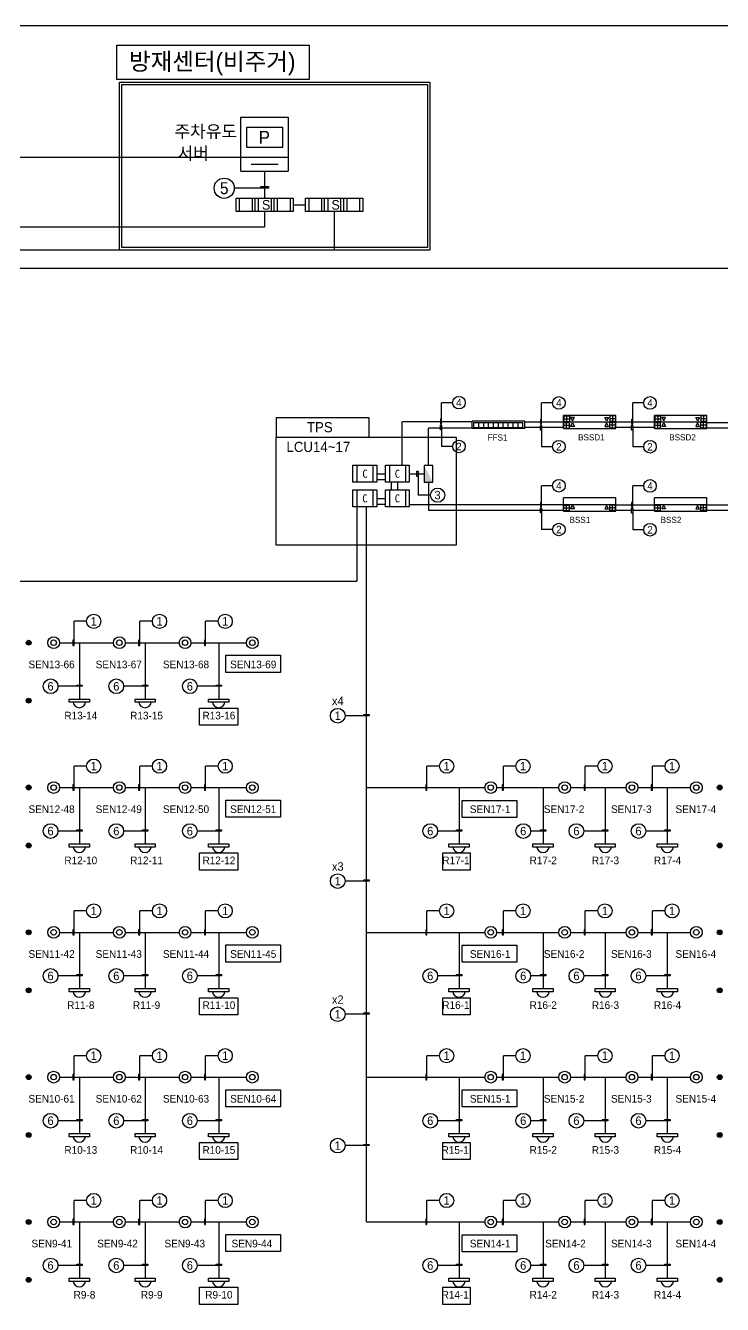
# Model space of a CAD drawing. Header units: millimetres. Extents: x 30232679 to 30326002, y -948068 to -920528.
# Drawn here: x 30250985 to 30260039, y -938046 to -921436 of the extents above; entities that cross this region are included whole.
import ezdxf
from ezdxf.enums import TextEntityAlignment as Align

# ---------------------------------------------------------------- set-up
doc = ezdxf.new("R2010")
doc.units = ezdxf.units.MM
doc.header["$LTSCALE"] = 600
doc.header["$MEASUREMENT"] = 0
doc.linetypes.add('DASHED', pattern=[0.75, 0.5, -0.25])
doc.layers.get('0').update_dxf_attribs({"linetype": 'CONTINUOUS'})
for name, color, linetype in [('1', 2, 'CONTINUOUS'), ('E-SYM', 2, 'CONTINUOUS'), ('Parking-D', 1, 'CONTINUOUS'), ('Parking-S', 3, 'CONTINUOUS'), ('Parking-T', 7, 'CONTINUOUS'), ('PARKING1', 4, 'CONTINUOUS'), ('ROOM', 7, 'CONTINUOUS'), ('유도관제-TEXT', 7, 'CONTINUOUS'), ('유도관제-ZONE', 2, 'DASHED'), ('유도관제-공간표시등', 2, 'CONTINUOUS'), ('유도관제-구역제어장치', 2, 'CONTINUOUS'), ('유도관제-블럭유도등', 2, 'CONTINUOUS'), ('유도관제-센서', 1, 'CONTINUOUS'), ('유도관제-통신', 6, 'CONTINUOUS'), ('주차유도-T', 7, 'CONTINUOUS'), ('주차유도-통신', 2, 'CONTINUOUS')]:
    doc.layers.add(name, color=color, linetype=linetype)
doc.styles.add('GHS', font='DotumChe.ttf')
doc.styles.add('돋움', font='Dotum.ttf')

# ---------------------------------------------------------------- blocks, each defined once
blk = doc.blocks.new('센서')
at = {"layer": '유도관제-센서'}
for radius in [225, 105]:
    blk.add_circle((0, 0), radius, dxfattribs=at)
blk = doc.blocks.new('공간표시등')
at = {"layer": '유도관제-공간표시등'}
blk.add_lwpolyline([(-100, -309), (-100, 309), (0, 309), (0, -309), (-100, -309)], dxfattribs=at)
blk.add_arc((-76, 0), 190, 97.2604, 262.7396, dxfattribs=at)
blk = doc.blocks.new('150-19')
at = {"layer": 'E-SYM'}
blk.add_lwpolyline([(-375, -225), (375, -225), (375, 165), (-375, 165)], close=True, dxfattribs=at)
blk.add_solid([(-375, -225), (375, -225), (375, 165), (375, -225)], dxfattribs=at)
blk = doc.blocks.new('구역제어장치')
at = {"layer": '유도관제-구역제어장치'}
for p, q in [((-297, 423), (297, 423)), ((-297, 0), (-297, 423)), ((-198, 423), (-198, 0)), ((198, 423), (198, 0)), ((297, 423), (297, 0)), ((297, 0), (-297, 0))]:
    blk.add_line(p, q, dxfattribs=at)
at = {"layer": '유도관제-구역제어장치', "style": 'GHS'}
blk.add_text('C', height=200, dxfattribs=at).set_placement((0, 211), align=Align.MIDDLE_CENTER)

msp = doc.modelspace()

# ---------------------------------------------------------------- hatches: boundary and pattern name
at = {"layer": '유도관제-공간표시등'}
for points in [[(30251057, -930205, 1), (30250993, -930205, 1)], [(30251057, -932085, 1), (30250993, -932085, 1)], [(30260036, -932085, 1), (30259973, -932085, 1)], [(30251057, -933966, 1), (30250993, -933966, 1)], [(30260036, -933966, 1), (30259973, -933966, 1)], [(30251057, -935846, 1), (30250993, -935846, 1)], [(30260036, -935846, 1), (30259973, -935846, 1)], [(30251057, -937727, 1), (30250993, -937727, 1)], [(30260036, -937727, 1), (30259973, -937727, 1)]]:
    msp.add_hatch(color=2, dxfattribs=at).paths.add_polyline_path(points)
at = {"layer": '유도관제-센서'}
for points in [[(30251057, -929452, 1), (30250993, -929452, 1)], [(30251057, -931333, 1), (30250993, -931333, 1)], [(30260036, -931333, 1), (30259973, -931333, 1)], [(30251057, -933214, 1), (30250993, -933214, 1)], [(30260036, -933214, 1), (30259973, -933214, 1)], [(30251057, -935094, 1), (30250993, -935094, 1)], [(30260036, -935094, 1), (30259973, -935094, 1)], [(30251057, -936975, 1), (30250993, -936975, 1)], [(30260036, -936975, 1), (30259973, -936975, 1)]]:
    msp.add_hatch(color=2, dxfattribs=at).paths.add_polyline_path(points)

# ---------------------------------------------------------------- linework, layer by layer
at = {"color": 8}
for p, q in [((30233981, -921436), (30268155, -921436)), ((30233981, -924587), (30268155, -924587))]:
    msp.add_line(p, q, dxfattribs=at)
for p, q in [((30256220, -927148), (30256220, -926665)), ((30256788, -926665), (30256220, -926665)), ((30257972, -926658), (30257470, -926658)), ((30259156, -926658), (30258654, -926658)), ((30260339, -926667), (30259838, -926667)), ((30255971, -927257), (30256164, -927257)), ((30256220, -927366), (30256220, -927734)), ((30257972, -927734), (30256220, -927734)), ((30259156, -927736), (30258654, -927736)), ((30260339, -927736), (30259838, -927736))]:
    msp.add_line(p, q)
at = {"color": 6}
for p, q in [((30255549, -927257), (30255661, -927257)), ((30255661, -927335), (30255549, -927335)), ((30255738, -927467), (30255738, -927367)), ((30255816, -927367), (30255816, -927467)), ((30255549, -927577), (30255661, -927577)), ((30255661, -927655), (30255549, -927655))]:
    msp.add_line(p, q, dxfattribs=at)
at = {"layer": '1', "color": 4, "ltscale": 0.1}
for p, q in [((30253720, -923676), (30253968, -923676)), ((30253720, -923852), (30253720, -923676)), ((30253762, -923676), (30253762, -923852)), ((30253927, -923676), (30253927, -923852)), ((30253968, -923676), (30254215, -923676)), ((30253968, -923852), (30253968, -923676)), ((30254009, -923676), (30254009, -923852)), ((30254174, -923676), (30254174, -923852)), ((30254215, -923676), (30254462, -923676)), ((30254215, -923852), (30254215, -923676)), ((30254256, -923676), (30254256, -923852)), ((30254421, -923676), (30254421, -923852)), ((30254462, -923676), (30254462, -923852)), ((30254623, -923676), (30254871, -923676)), ((30254623, -923852), (30254623, -923676)), ((30254664, -923676), (30254664, -923852)), ((30254829, -923676), (30254829, -923852)), ((30254871, -923676), (30255118, -923676)), ((30254871, -923852), (30254871, -923676)), ((30254912, -923676), (30254912, -923852)), ((30255077, -923676), (30255077, -923852)), ((30255118, -923676), (30255365, -923676)), ((30255118, -923852), (30255118, -923676)), ((30255159, -923676), (30255159, -923852)), ((30255324, -923676), (30255324, -923852)), ((30255365, -923676), (30255365, -923852)), ((30253968, -923852), (30253720, -923852)), ((30254215, -923852), (30253968, -923852)), ((30254462, -923852), (30254215, -923852)), ((30254871, -923852), (30254623, -923852)), ((30255118, -923852), (30254871, -923852)), ((30255365, -923852), (30255118, -923852))]:
    msp.add_line(p, q, dxfattribs=at)
at = {"layer": 'Parking-D'}
msp.add_line((30254043, -923549), (30253697, -923549), dxfattribs=at)
msp.add_lwpolyline([(30254140, -923549), (30254043, -923549), (30254043, -923525), (30254140, -923525)], close=True, dxfattribs=at)
msp.add_circle((30253566, -923549), 131, dxfattribs=at)
at = {"layer": 'Parking-S'}
for p, q in [((30253784, -923327), (30253784, -922624)), ((30253784, -922624), (30254399, -922624)), ((30254399, -922624), (30254399, -923151)), ((30253862, -922756), (30254326, -922756)), ((30253862, -923019), (30253862, -922756)), ((30254326, -923019), (30254326, -922756)), ((30254326, -923019), (30253862, -923019)), ((30253916, -923151), (30253784, -923151)), ((30254399, -923151), (30253916, -923151)), ((30254399, -923151), (30254399, -923327)), ((30253784, -923327), (30254399, -923327)), ((30254267, -923239), (30253916, -923239))]:
    msp.add_line(p, q, dxfattribs=at)
at = {"layer": 'PARKING1', "color": 1}
for p, q in [((30252205, -924353), (30252205, -922169)), ((30252205, -922169), (30256238, -922169)), ((30256238, -922169), (30256238, -924353)), ((30252238, -924320), (30252238, -922202)), ((30252238, -922202), (30256205, -922202)), ((30256205, -922202), (30256205, -924320)), ((30256205, -924320), (30252238, -924320)), ((30256238, -924353), (30252205, -924353))]:
    msp.add_line(p, q, dxfattribs=at)
msp.add_lwpolyline([(30252172, -921692), (30254670, -921692), (30254670, -922135), (30252172, -922135)], close=True, dxfattribs=at)
at = {"layer": 'ROOM', "color": 3}
for points in [[(30257470, -926582), (30257972, -926582)], [(30258654, -926582), (30259156, -926582)], [(30259838, -926590), (30260339, -926590)], [(30255971, -927657), (30257972, -927657)], [(30258654, -927660), (30259156, -927660)], [(30259838, -927660), (30260339, -927660)]]:
    msp.add_lwpolyline(points, dxfattribs=at)
at = {"layer": '유도관제-TEXT', "color": 1}
for p, q in [((30256389, -926550), (30256389, -926334)), ((30256533, -926334), (30256389, -926334)), ((30257689, -926553), (30257689, -926337)), ((30257833, -926337), (30257689, -926337)), ((30258873, -926553), (30258873, -926337)), ((30259016, -926337), (30258873, -926337)), ((30256389, -926687), (30256389, -926903)), ((30257689, -926690), (30257689, -926906)), ((30258873, -926690), (30258873, -926906)), ((30256533, -926903), (30256389, -926903)), ((30257833, -926906), (30257689, -926906)), ((30259016, -926906), (30258873, -926906)), ((30256084, -927292), (30256084, -927535)), ((30257689, -927629), (30257689, -927413)), ((30257833, -927413), (30257689, -927413)), ((30258873, -927631), (30258873, -927415)), ((30259016, -927415), (30258873, -927415)), ((30256246, -927535), (30256084, -927535)), ((30257689, -927765), (30257689, -927981)), ((30258873, -927768), (30258873, -927984)), ((30257833, -927981), (30257689, -927981)), ((30259016, -927984), (30258873, -927984)), ((30251617, -929418), (30251617, -929174)), ((30251779, -929174), (30251617, -929174)), ((30252471, -929418), (30252471, -929174)), ((30252633, -929174), (30252471, -929174)), ((30253325, -929418), (30253325, -929174)), ((30253487, -929174), (30253325, -929174)), ((30251650, -930018), (30251406, -930018)), ((30252504, -930018), (30252260, -930018)), ((30253460, -930018), (30253216, -930018)), ((30255380, -930400), (30255136, -930400)), ((30251617, -931299), (30251617, -931055)), ((30251779, -931055), (30251617, -931055)), ((30252471, -931299), (30252471, -931055)), ((30252633, -931055), (30252471, -931055)), ((30253325, -931299), (30253325, -931055)), ((30253487, -931055), (30253325, -931055)), ((30256200, -931299), (30256200, -931055)), ((30256362, -931055), (30256200, -931055)), ((30257194, -931299), (30257194, -931055)), ((30257356, -931055), (30257194, -931055)), ((30258257, -931299), (30258257, -931055)), ((30258420, -931055), (30258257, -931055)), ((30259131, -931299), (30259131, -931055)), ((30259293, -931055), (30259131, -931055)), ((30251650, -931898), (30251406, -931898)), ((30252504, -931898), (30252260, -931898)), ((30253460, -931898), (30253216, -931898)), ((30256583, -931898), (30256339, -931898)), ((30257674, -931898), (30257546, -931898)), ((30258481, -931898), (30258237, -931898)), ((30259289, -931898), (30259045, -931898)), ((30255380, -932548), (30255136, -932548)), ((30251617, -933179), (30251617, -932935)), ((30251779, -932935), (30251617, -932935)), ((30252471, -933179), (30252471, -932935)), ((30252633, -932935), (30252471, -932935)), ((30253325, -933179), (30253325, -932935)), ((30253487, -932935), (30253325, -932935)), ((30256200, -933179), (30256200, -932935)), ((30256362, -932935), (30256200, -932935)), ((30257194, -933179), (30257194, -932935)), ((30257356, -932935), (30257194, -932935)), ((30258257, -933179), (30258257, -932935)), ((30258420, -932935), (30258257, -932935)), ((30259131, -933179), (30259131, -932935)), ((30259293, -932935), (30259131, -932935)), ((30251650, -933779), (30251406, -933779)), ((30252504, -933779), (30252260, -933779)), ((30253460, -933779), (30253216, -933779)), ((30256583, -933779), (30256339, -933779)), ((30257674, -933779), (30257546, -933779)), ((30258481, -933779), (30258237, -933779)), ((30259289, -933779), (30259045, -933779)), ((30255380, -934277), (30255136, -934277)), ((30251617, -935060), (30251617, -934816)), ((30251779, -934816), (30251617, -934816)), ((30252471, -935060), (30252471, -934816)), ((30252633, -934816), (30252471, -934816)), ((30253325, -935060), (30253325, -934816)), ((30253487, -934816), (30253325, -934816)), ((30256200, -935060), (30256200, -934816)), ((30256362, -934816), (30256200, -934816)), ((30257194, -935060), (30257194, -934816)), ((30257356, -934816), (30257194, -934816)), ((30258257, -935060), (30258257, -934816)), ((30258420, -934816), (30258257, -934816)), ((30259131, -935060), (30259131, -934816)), ((30259293, -934816), (30259131, -934816)), ((30251650, -935660), (30251406, -935660)), ((30252504, -935660), (30252260, -935660)), ((30253460, -935660), (30253216, -935660)), ((30256583, -935660), (30256339, -935660)), ((30257674, -935660), (30257546, -935660)), ((30258481, -935660), (30258237, -935660)), ((30259289, -935660), (30259045, -935660)), ((30255380, -935983), (30255136, -935983)), ((30251617, -936940), (30251617, -936696)), ((30251779, -936696), (30251617, -936696)), ((30252471, -936940), (30252471, -936696)), ((30252633, -936696), (30252471, -936696)), ((30253325, -936940), (30253325, -936696)), ((30253487, -936696), (30253325, -936696)), ((30256200, -936940), (30256200, -936696)), ((30256362, -936696), (30256200, -936696)), ((30257194, -936940), (30257194, -936696)), ((30257356, -936696), (30257194, -936696)), ((30258257, -936940), (30258257, -936696)), ((30258420, -936696), (30258257, -936696)), ((30259131, -936940), (30259131, -936696)), ((30259293, -936696), (30259131, -936696)), ((30251650, -937540), (30251406, -937540)), ((30252504, -937540), (30252260, -937540)), ((30253460, -937540), (30253216, -937540)), ((30256583, -937540), (30256339, -937540)), ((30257674, -937540), (30257546, -937540)), ((30258481, -937540), (30258237, -937540)), ((30259289, -937540), (30259045, -937540))]:
    msp.add_line(p, q, dxfattribs=at)
for points in [[(30256389, -926612), (30256389, -926550), (30256375, -926550), (30256375, -926612)], [(30256389, -926626), (30256389, -926687), (30256375, -926687), (30256375, -926626)], [(30257689, -926614), (30257689, -926553), (30257674, -926553), (30257674, -926614)], [(30257689, -926629), (30257689, -926690), (30257674, -926690), (30257674, -926629)], [(30258873, -926614), (30258873, -926553), (30258858, -926553), (30258858, -926614)], [(30258873, -926629), (30258873, -926690), (30258858, -926690), (30258858, -926629)], [(30256084, -927222), (30256084, -927292), (30256067, -927292), (30256067, -927222)], [(30257689, -927690), (30257689, -927629), (30257674, -927629), (30257674, -927690)], [(30258873, -927692), (30258873, -927631), (30258858, -927631), (30258858, -927692)], [(30257689, -927704), (30257689, -927765), (30257674, -927765), (30257674, -927704)], [(30258873, -927706), (30258873, -927768), (30258858, -927768), (30258858, -927706)], [(30251617, -929487), (30251617, -929418), (30251600, -929418), (30251600, -929487)], [(30252471, -929487), (30252471, -929418), (30252454, -929418), (30252454, -929487)], [(30253325, -929487), (30253325, -929418), (30253308, -929418), (30253308, -929487)], [(30251719, -930018), (30251650, -930018), (30251650, -930001), (30251719, -930001)], [(30252573, -930018), (30252504, -930018), (30252504, -930001), (30252573, -930001)], [(30253529, -930018), (30253460, -930018), (30253460, -930001), (30253529, -930001)], [(30255449, -930400), (30255380, -930400), (30255380, -930383), (30255449, -930383)], [(30251617, -931368), (30251617, -931299), (30251600, -931299), (30251600, -931368)], [(30252471, -931368), (30252471, -931299), (30252454, -931299), (30252454, -931368)], [(30253325, -931368), (30253325, -931299), (30253308, -931299), (30253308, -931368)], [(30256200, -931368), (30256200, -931299), (30256184, -931299), (30256184, -931368)], [(30257194, -931368), (30257194, -931299), (30257177, -931299), (30257177, -931368)], [(30258257, -931368), (30258257, -931299), (30258241, -931299), (30258241, -931368)], [(30259131, -931368), (30259131, -931299), (30259114, -931299), (30259114, -931368)], [(30251719, -931898), (30251650, -931898), (30251650, -931882), (30251719, -931882)], [(30252573, -931898), (30252504, -931898), (30252504, -931882), (30252573, -931882)], [(30253529, -931898), (30253460, -931898), (30253460, -931882), (30253529, -931882)], [(30256652, -931898), (30256583, -931898), (30256583, -931882), (30256652, -931882)], [(30257743, -931898), (30257674, -931898), (30257674, -931882), (30257743, -931882)], [(30258550, -931898), (30258481, -931898), (30258481, -931882), (30258550, -931882)], [(30259358, -931898), (30259289, -931898), (30259289, -931882), (30259358, -931882)], [(30255449, -932548), (30255380, -932548), (30255380, -932532), (30255449, -932532)], [(30251617, -933248), (30251617, -933179), (30251600, -933179), (30251600, -933248)], [(30252471, -933248), (30252471, -933179), (30252454, -933179), (30252454, -933248)], [(30253325, -933248), (30253325, -933179), (30253308, -933179), (30253308, -933248)], [(30256200, -933248), (30256200, -933179), (30256184, -933179), (30256184, -933248)], [(30257194, -933248), (30257194, -933179), (30257177, -933179), (30257177, -933248)], [(30258257, -933248), (30258257, -933179), (30258241, -933179), (30258241, -933248)], [(30259131, -933248), (30259131, -933179), (30259114, -933179), (30259114, -933248)], [(30251719, -933779), (30251650, -933779), (30251650, -933762), (30251719, -933762)], [(30252573, -933779), (30252504, -933779), (30252504, -933762), (30252573, -933762)], [(30253529, -933779), (30253460, -933779), (30253460, -933762), (30253529, -933762)], [(30256652, -933779), (30256583, -933779), (30256583, -933762), (30256652, -933762)], [(30257743, -933779), (30257674, -933779), (30257674, -933762), (30257743, -933762)], [(30258550, -933779), (30258481, -933779), (30258481, -933762), (30258550, -933762)], [(30259358, -933779), (30259289, -933779), (30259289, -933762), (30259358, -933762)], [(30255449, -934277), (30255380, -934277), (30255380, -934260), (30255449, -934260)], [(30251617, -935129), (30251617, -935060), (30251600, -935060), (30251600, -935129)], [(30252471, -935129), (30252471, -935060), (30252454, -935060), (30252454, -935129)], [(30253325, -935129), (30253325, -935060), (30253308, -935060), (30253308, -935129)], [(30256200, -935129), (30256200, -935060), (30256184, -935060), (30256184, -935129)], [(30257194, -935129), (30257194, -935060), (30257177, -935060), (30257177, -935129)], [(30258257, -935129), (30258257, -935060), (30258241, -935060), (30258241, -935129)], [(30259131, -935129), (30259131, -935060), (30259114, -935060), (30259114, -935129)], [(30251719, -935660), (30251650, -935660), (30251650, -935643), (30251719, -935643)], [(30252573, -935660), (30252504, -935660), (30252504, -935643), (30252573, -935643)], [(30253529, -935660), (30253460, -935660), (30253460, -935643), (30253529, -935643)], [(30256652, -935660), (30256583, -935660), (30256583, -935643), (30256652, -935643)], [(30257743, -935660), (30257674, -935660), (30257674, -935643), (30257743, -935643)], [(30258550, -935660), (30258481, -935660), (30258481, -935643), (30258550, -935643)], [(30259358, -935660), (30259289, -935660), (30259289, -935643), (30259358, -935643)], [(30255449, -935983), (30255380, -935983), (30255380, -935967), (30255449, -935967)], [(30251617, -937009), (30251617, -936940), (30251600, -936940), (30251600, -937009)], [(30252471, -937009), (30252471, -936940), (30252454, -936940), (30252454, -937009)], [(30253325, -937009), (30253325, -936940), (30253308, -936940), (30253308, -937009)], [(30256200, -937009), (30256200, -936940), (30256184, -936940), (30256184, -937009)], [(30257194, -937009), (30257194, -936940), (30257177, -936940), (30257177, -937009)], [(30258257, -937009), (30258257, -936940), (30258241, -936940), (30258241, -937009)], [(30259131, -937009), (30259131, -936940), (30259114, -936940), (30259114, -937009)], [(30251719, -937540), (30251650, -937540), (30251650, -937524), (30251719, -937524)], [(30252573, -937540), (30252504, -937540), (30252504, -937524), (30252573, -937524)], [(30253529, -937540), (30253460, -937540), (30253460, -937524), (30253529, -937524)], [(30256652, -937540), (30256583, -937540), (30256583, -937524), (30256652, -937524)], [(30257743, -937540), (30257674, -937540), (30257674, -937524), (30257743, -937524)], [(30258550, -937540), (30258481, -937540), (30258481, -937524), (30258550, -937524)], [(30259358, -937540), (30259289, -937540), (30259289, -937524), (30259358, -937524)]]:
    msp.add_lwpolyline(points, close=True, dxfattribs=at)
at = {"layer": '유도관제-TEXT', "color": 4}
for points in [[(30253588, -929615), (30254298, -929615), (30254298, -929837), (30253588, -929837)], [(30253244, -930302), (30253741, -930302), (30253741, -930524), (30253244, -930524)], [(30253588, -931496), (30254298, -931496), (30254298, -931718), (30253588, -931718)], [(30256657, -931499), (30257367, -931499), (30257367, -931721), (30256657, -931721)], [(30253244, -932182), (30253741, -932182), (30253741, -932404), (30253244, -932404)], [(30256406, -932182), (30256761, -932182), (30256761, -932404), (30256406, -932404)], [(30253588, -933377), (30254298, -933377), (30254298, -933599), (30253588, -933599)], [(30256657, -933379), (30257367, -933379), (30257367, -933601), (30256657, -933601)], [(30253244, -934063), (30253741, -934063), (30253741, -934285), (30253244, -934285)], [(30256406, -934063), (30256761, -934063), (30256761, -934285), (30256406, -934285)], [(30253588, -935257), (30254298, -935257), (30254298, -935479), (30253588, -935479)], [(30256657, -935260), (30257367, -935260), (30257367, -935482), (30256657, -935482)], [(30253244, -935944), (30253741, -935944), (30253741, -936166), (30253244, -936166)], [(30256406, -935943), (30256761, -935943), (30256761, -936166), (30256406, -936166)], [(30253588, -937138), (30254298, -937138), (30254298, -937360), (30253588, -937360)], [(30256657, -937141), (30257367, -937141), (30257367, -937363), (30256657, -937363)], [(30253244, -937824), (30253741, -937824), (30253741, -938046), (30253244, -938046)], [(30256406, -937824), (30256761, -937824), (30256761, -938046), (30256406, -938046)]]:
    msp.add_lwpolyline(points, close=True, dxfattribs=at)
at = {"layer": '유도관제-TEXT', "color": 1}
for centre, radius in [((30256615, -926334), 81.7), ((30257914, -926337), 81.7), ((30259098, -926337), 81.7), ((30256615, -926903), 81.7), ((30257914, -926906), 81.7), ((30259098, -926906), 81.7), ((30257914, -927413), 81.7), ((30259098, -927415), 81.7), ((30256338, -927535), 92.2), ((30257914, -927981), 81.7), ((30259098, -927984), 81.7), ((30251871, -929174), 92.2), ((30252725, -929174), 92.2), ((30253579, -929174), 92.2), ((30251310, -930018), 95.4), ((30252164, -930018), 95.4), ((30253120, -930018), 95.4), ((30255041, -930400), 95.4), ((30251871, -931055), 92.2), ((30252725, -931055), 92.2), ((30253579, -931055), 92.2), ((30256455, -931055), 92.2), ((30257448, -931055), 92.2), ((30258512, -931055), 92.2), ((30259385, -931055), 92.2), ((30251310, -931898), 95.4), ((30252164, -931898), 95.4), ((30253120, -931898), 95.4), ((30256243, -931898), 95.4), ((30257451, -931898), 95.4), ((30258142, -931898), 95.4), ((30258949, -931898), 95.4), ((30255041, -932548), 95.4), ((30251871, -932935), 92.2), ((30252725, -932935), 92.2), ((30253579, -932935), 92.2), ((30256455, -932935), 92.2), ((30257448, -932935), 92.2), ((30258512, -932935), 92.2), ((30259385, -932935), 92.2), ((30251310, -933779), 95.4), ((30252164, -933779), 95.4), ((30253120, -933779), 95.4), ((30256243, -933779), 95.4), ((30257451, -933779), 95.4), ((30258142, -933779), 95.4), ((30258949, -933779), 95.4), ((30255041, -934277), 95.4), ((30251871, -934816), 92.2), ((30252725, -934816), 92.2), ((30253579, -934816), 92.2), ((30256455, -934816), 92.2), ((30257448, -934816), 92.2), ((30258512, -934816), 92.2), ((30259385, -934816), 92.2), ((30251310, -935660), 95.4), ((30252164, -935660), 95.4), ((30253120, -935660), 95.4), ((30256243, -935660), 95.4), ((30257451, -935660), 95.4), ((30258142, -935660), 95.4), ((30258949, -935660), 95.4), ((30255041, -935983), 95.4), ((30251871, -936696), 92.2), ((30252725, -936696), 92.2), ((30253579, -936696), 92.2), ((30256455, -936696), 92.2), ((30257448, -936696), 92.2), ((30258512, -936696), 92.2), ((30259385, -936696), 92.2), ((30251310, -937540), 95.4), ((30252164, -937540), 95.4), ((30253120, -937540), 95.4), ((30256243, -937540), 95.4), ((30257451, -937540), 95.4), ((30258142, -937540), 95.4), ((30258949, -937540), 95.4)]:
    msp.add_circle(centre, radius, dxfattribs=at)
at = {"layer": '유도관제-ZONE', "color": 3, "linetype": 'ByBlock'}
for p, q in [((30254242, -926780), (30256578, -926780)), ((30254242, -928184), (30254242, -926780)), ((30256578, -926780), (30256578, -928184)), ((30256578, -928184), (30254242, -928184))]:
    msp.add_line(p, q, dxfattribs=at)
msp.add_lwpolyline([(30254242, -926780), (30255449, -926780), (30255449, -926532), (30254242, -926532)], close=True, dxfattribs=at)
at = {"layer": '유도관제-공간표시등', "color": 2}
for centre in [(30251025, -930205), (30251025, -932085), (30260004, -932085), (30251025, -933966), (30260004, -933966), (30251025, -935846), (30260004, -935846), (30251025, -937727), (30260004, -937727)]:
    msp.add_circle(centre, 31.8, dxfattribs=at)
at = {"layer": '유도관제-블럭유도등', "color": 4}
for p, q in [((30258654, -926499), (30257972, -926499)), ((30257972, -926585), (30257972, -926499)), ((30257978, -926506), (30257978, -926578)), ((30257978, -926506), (30258051, -926506)), ((30258015, -926506), (30258015, -926578)), ((30258051, -926506), (30258051, -926578)), ((30258648, -926506), (30258575, -926506)), ((30258575, -926506), (30258575, -926578)), ((30258611, -926506), (30258611, -926578)), ((30258648, -926506), (30258648, -926578)), ((30258654, -926585), (30258654, -926499)), ((30259838, -926499), (30259156, -926499)), ((30259156, -926585), (30259156, -926499)), ((30259162, -926506), (30259162, -926578)), ((30259162, -926506), (30259235, -926506)), ((30259198, -926506), (30259198, -926578)), ((30259235, -926506), (30259235, -926578)), ((30259831, -926506), (30259759, -926506)), ((30259759, -926506), (30259759, -926578)), ((30259795, -926506), (30259795, -926578)), ((30259831, -926506), (30259831, -926578)), ((30259838, -926585), (30259838, -926499)), ((30256788, -926670), (30256788, -926576)), ((30257470, -926576), (30256788, -926576)), ((30257470, -926670), (30256788, -926670)), ((30256809, -926655), (30256809, -926591)), ((30256809, -926591), (30256873, -926591)), ((30256809, -926655), (30256873, -926655)), ((30256873, -926655), (30256873, -926591)), ((30256873, -926591), (30256937, -926591)), ((30256873, -926655), (30256937, -926655)), ((30256937, -926655), (30256937, -926591)), ((30256937, -926591), (30257000, -926591)), ((30256937, -926655), (30257000, -926655)), ((30257000, -926655), (30257000, -926591)), ((30257000, -926591), (30257064, -926591)), ((30257000, -926655), (30257064, -926655)), ((30257064, -926655), (30257064, -926591)), ((30257064, -926591), (30257128, -926591)), ((30257064, -926655), (30257128, -926655)), ((30257128, -926655), (30257128, -926591)), ((30257128, -926591), (30257192, -926591)), ((30257128, -926655), (30257192, -926655)), ((30257192, -926655), (30257192, -926591)), ((30257192, -926591), (30257255, -926591)), ((30257192, -926655), (30257255, -926655)), ((30257255, -926655), (30257255, -926591)), ((30257255, -926591), (30257319, -926591)), ((30257255, -926655), (30257319, -926655)), ((30257319, -926655), (30257319, -926591)), ((30257319, -926591), (30257383, -926591)), ((30257319, -926655), (30257383, -926655)), ((30257383, -926655), (30257383, -926591)), ((30257383, -926591), (30257446, -926591)), ((30257383, -926655), (30257446, -926655)), ((30257446, -926655), (30257446, -926591)), ((30257470, -926670), (30257470, -926576)), ((30257972, -926670), (30257972, -926585)), ((30257972, -926585), (30258654, -926585)), ((30257972, -926670), (30258654, -926670)), ((30257978, -926542), (30258051, -926542)), ((30257978, -926578), (30258051, -926578)), ((30257978, -926664), (30257978, -926591)), ((30257978, -926591), (30258051, -926591)), ((30257978, -926627), (30258051, -926627)), ((30257978, -926664), (30258051, -926664)), ((30258015, -926664), (30258015, -926591)), ((30258051, -926664), (30258051, -926591)), ((30258067, -926527), (30258092, -926571)), ((30258117, -926527), (30258067, -926527)), ((30258067, -926642), (30258092, -926598)), ((30258117, -926642), (30258067, -926642)), ((30258092, -926571), (30258117, -926527)), ((30258092, -926598), (30258117, -926642)), ((30258509, -926527), (30258559, -926527)), ((30258534, -926571), (30258509, -926527)), ((30258534, -926598), (30258509, -926642)), ((30258509, -926642), (30258559, -926642)), ((30258559, -926527), (30258534, -926571)), ((30258559, -926642), (30258534, -926598)), ((30258648, -926542), (30258575, -926542)), ((30258648, -926578), (30258575, -926578)), ((30258648, -926591), (30258575, -926591)), ((30258575, -926664), (30258575, -926591)), ((30258648, -926627), (30258575, -926627)), ((30258648, -926664), (30258575, -926664)), ((30258611, -926664), (30258611, -926591)), ((30258648, -926664), (30258648, -926591)), ((30258654, -926670), (30258654, -926585)), ((30259156, -926670), (30259156, -926585)), ((30259156, -926585), (30259838, -926585)), ((30259156, -926670), (30259838, -926670)), ((30259162, -926542), (30259235, -926542)), ((30259162, -926578), (30259235, -926578)), ((30259162, -926664), (30259162, -926591)), ((30259162, -926591), (30259235, -926591)), ((30259162, -926627), (30259235, -926627)), ((30259162, -926664), (30259235, -926664)), ((30259198, -926664), (30259198, -926591)), ((30259235, -926664), (30259235, -926591)), ((30259251, -926527), (30259276, -926571)), ((30259301, -926527), (30259251, -926527)), ((30259251, -926642), (30259276, -926598)), ((30259301, -926642), (30259251, -926642)), ((30259276, -926571), (30259301, -926527)), ((30259276, -926598), (30259301, -926642)), ((30259692, -926527), (30259742, -926527)), ((30259717, -926571), (30259692, -926527)), ((30259717, -926598), (30259692, -926642)), ((30259692, -926642), (30259742, -926642)), ((30259742, -926527), (30259717, -926571)), ((30259742, -926642), (30259717, -926598)), ((30259831, -926542), (30259759, -926542)), ((30259831, -926578), (30259759, -926578)), ((30259831, -926591), (30259759, -926591)), ((30259759, -926664), (30259759, -926591)), ((30259831, -926627), (30259759, -926627)), ((30259831, -926664), (30259759, -926664)), ((30259795, -926664), (30259795, -926591)), ((30259831, -926664), (30259831, -926591)), ((30259838, -926670), (30259838, -926585)), ((30258654, -927572), (30257972, -927572)), ((30257972, -927657), (30257972, -927572)), ((30257972, -927743), (30257972, -927657)), ((30257972, -927657), (30258654, -927657)), ((30257978, -927736), (30257978, -927664)), ((30257978, -927664), (30258051, -927664)), ((30258015, -927736), (30258015, -927664)), ((30258051, -927736), (30258051, -927664)), ((30258067, -927714), (30258092, -927671)), ((30258092, -927671), (30258117, -927714)), ((30258534, -927671), (30258509, -927714)), ((30258559, -927714), (30258534, -927671)), ((30258648, -927664), (30258575, -927664)), ((30258575, -927736), (30258575, -927664)), ((30258611, -927736), (30258611, -927664)), ((30258648, -927736), (30258648, -927664)), ((30258654, -927657), (30258654, -927572)), ((30258654, -927743), (30258654, -927657)), ((30259838, -927572), (30259156, -927572)), ((30259156, -927657), (30259156, -927572)), ((30259156, -927743), (30259156, -927657)), ((30259156, -927657), (30259838, -927657)), ((30259162, -927736), (30259162, -927664)), ((30259162, -927664), (30259235, -927664)), ((30259198, -927736), (30259198, -927664)), ((30259235, -927736), (30259235, -927664)), ((30259251, -927714), (30259276, -927671)), ((30259276, -927671), (30259301, -927714)), ((30259717, -927671), (30259692, -927714)), ((30259742, -927714), (30259717, -927671)), ((30259831, -927664), (30259759, -927664)), ((30259759, -927736), (30259759, -927664)), ((30259795, -927736), (30259795, -927664)), ((30259831, -927736), (30259831, -927664)), ((30259838, -927657), (30259838, -927572)), ((30259838, -927743), (30259838, -927657)), ((30257972, -927743), (30258654, -927743)), ((30257978, -927700), (30258051, -927700)), ((30257978, -927736), (30258051, -927736)), ((30258117, -927714), (30258067, -927714)), ((30258509, -927714), (30258559, -927714)), ((30258648, -927700), (30258575, -927700)), ((30258648, -927736), (30258575, -927736)), ((30259156, -927743), (30259838, -927743)), ((30259162, -927700), (30259235, -927700)), ((30259162, -927736), (30259235, -927736)), ((30259301, -927714), (30259251, -927714)), ((30259692, -927714), (30259742, -927714)), ((30259831, -927700), (30259759, -927700)), ((30259831, -927736), (30259759, -927736))]:
    msp.add_line(p, q, dxfattribs=at)
at = {"layer": '유도관제-센서', "color": 2}
for centre in [(30251025, -929452), (30251025, -931333), (30260004, -931333), (30251025, -933214), (30260004, -933214), (30251025, -935094), (30260004, -935094), (30251025, -936975), (30260004, -936975)]:
    msp.add_circle(centre, 31.8, dxfattribs=at)
at = {"layer": '유도관제-통신'}
for p, q in [((30253784, -923151), (30234418, -923151)), ((30254091, -923852), (30254091, -924053)), ((30254462, -923764), (30254623, -923764)), ((30254994, -923852), (30254994, -924353)), ((30254091, -924053), (30234854, -924053)), ((30254994, -924353), (30236122, -924353)), ((30255290, -927687), (30255290, -928653)), ((30255415, -936975), (30255415, -927687)), ((30236544, -928653), (30255290, -928653))]:
    msp.add_line(p, q, dxfattribs=at)
at = {"layer": '유도관제-통신', "color": 3}
for p in [(30255879, -927147), (30256788, -926581)]:
    msp.add_line(p, (30255879, -926581), dxfattribs=at)
at = {"layer": '유도관제-통신', "color": 6}
for p, q in [((30251426, -929452), (30252127, -929452)), ((30251684, -929452), (30251684, -930183)), ((30252280, -929452), (30252981, -929452)), ((30252538, -929452), (30252538, -930183)), ((30253134, -929452), (30253854, -929452)), ((30253494, -929452), (30253494, -930183)), ((30251426, -931333), (30252127, -931333)), ((30251684, -931333), (30251684, -932063)), ((30252280, -931333), (30252981, -931333)), ((30252538, -931333), (30252538, -932063)), ((30253134, -931333), (30253854, -931333)), ((30253494, -931333), (30253494, -932063)), ((30255415, -931333), (30256953, -931333)), ((30256617, -931333), (30256617, -932063)), ((30257105, -931333), (30257914, -931333)), ((30257708, -931333), (30257708, -932063)), ((30258066, -931333), (30258787, -931333)), ((30258516, -931333), (30258516, -932063)), ((30258939, -931333), (30259624, -931333)), ((30259323, -931333), (30259323, -932063)), ((30251426, -933214), (30252127, -933214)), ((30251684, -933214), (30251684, -933944)), ((30252280, -933214), (30252981, -933214)), ((30252538, -933214), (30252538, -933944)), ((30253134, -933214), (30253854, -933214)), ((30253494, -933214), (30253494, -933944)), ((30255415, -933214), (30256953, -933214)), ((30256617, -933214), (30256617, -933944)), ((30257105, -933214), (30257914, -933214)), ((30257708, -933214), (30257708, -933944)), ((30258066, -933214), (30258787, -933214)), ((30258516, -933214), (30258516, -933944)), ((30258939, -933214), (30259624, -933214)), ((30259323, -933214), (30259323, -933944)), ((30251426, -935094), (30252127, -935094)), ((30251684, -935094), (30251684, -935825)), ((30252280, -935094), (30252981, -935094)), ((30252538, -935094), (30252538, -935825)), ((30253134, -935094), (30253854, -935094)), ((30253494, -935094), (30253494, -935825)), ((30255415, -935094), (30256953, -935094)), ((30256617, -935094), (30256617, -935825)), ((30257105, -935094), (30257914, -935094)), ((30257708, -935094), (30257708, -935825)), ((30258066, -935094), (30258787, -935094)), ((30258516, -935094), (30258516, -935825)), ((30258939, -935094), (30259624, -935094)), ((30259323, -935094), (30259323, -935825)), ((30251426, -936975), (30252127, -936975)), ((30251684, -936975), (30251684, -937705)), ((30252280, -936975), (30252981, -936975)), ((30252538, -936975), (30252538, -937705)), ((30253134, -936975), (30253854, -936975)), ((30253494, -936975), (30253494, -937705)), ((30255415, -936975), (30256953, -936975)), ((30256617, -936975), (30256617, -937705)), ((30257105, -936975), (30257914, -936975)), ((30257708, -936975), (30257708, -937705)), ((30258066, -936975), (30258787, -936975)), ((30258516, -936975), (30258516, -937705)), ((30258939, -936975), (30259624, -936975)), ((30259323, -936975), (30259323, -937705))]:
    msp.add_line(p, q, dxfattribs=at)
at = {"layer": '주차유도-통신', "color": 6}
msp.add_line((30254091, -923327), (30254091, -923676), dxfattribs=at)

# ---------------------------------------------------------------- block references
at = {"xscale": 0.5216056085191667, "yscale": 0.5216056085191667, "zscale": 0.5216056085191667}
for p in [(30255394, -927367), (30255816, -927367), (30255394, -927687), (30255816, -927687)]:
    msp.add_blockref('구역제어장치', p, dxfattribs=at)
at = {"color": 4, "xscale": 0.2909172889776528, "yscale": 0.2909172889776528, "zscale": 0.2909172889776528, "rotation": 270}
msp.add_blockref('150-19', (30256229, -927257), dxfattribs=at)
at = {"layer": '유도관제-공간표시등', "xscale": 0.4241020101035247, "yscale": 0.4241020101035247, "zscale": 0.4241020101035247, "rotation": 90}
for p in [(30251684, -930183), (30252538, -930183), (30253494, -930183), (30251684, -932063), (30252538, -932063), (30253494, -932063), (30256617, -932063), (30257708, -932063), (30258516, -932063), (30259323, -932063), (30251684, -933944), (30252538, -933944), (30253494, -933944), (30256617, -933944), (30257708, -933944), (30258516, -933944), (30259323, -933944), (30251684, -935825), (30252538, -935825), (30253494, -935825), (30256617, -935825), (30257708, -935825), (30258516, -935825), (30259323, -935825), (30251684, -937705), (30252538, -937705), (30253494, -937705), (30256617, -937705), (30257708, -937705), (30258516, -937705), (30259323, -937705)]:
    msp.add_blockref('공간표시등', p, dxfattribs=at)
at = {"layer": '유도관제-센서', "xscale": 0.3392816080595367, "yscale": 0.3392816080595367, "zscale": 0.3392816080595367, "rotation": 270}
for p in [(30251350, -929452), (30252204, -929452), (30253058, -929452), (30253931, -929452), (30251350, -931333), (30252204, -931333), (30253058, -931333), (30253931, -931333), (30257029, -931333), (30257990, -931333), (30258863, -931333), (30259700, -931333), (30251350, -933214), (30252204, -933214), (30253058, -933214), (30253931, -933214), (30257029, -933214), (30257990, -933214), (30258863, -933214), (30259700, -933214), (30251350, -935094), (30252204, -935094), (30253058, -935094), (30253931, -935094), (30257029, -935094), (30257990, -935094), (30258863, -935094), (30259700, -935094), (30251350, -936975), (30252204, -936975), (30253058, -936975), (30253931, -936975), (30257029, -936975), (30257990, -936975), (30258863, -936975), (30259700, -936975)]:
    msp.add_blockref('센서', p, dxfattribs=at)

# ---------------------------------------------------------------- texts
at = {"layer": '1', "color": 2, "style": '돋움'}
for p in [(30254056, -923827), (30254959, -923827)]:
    msp.add_text('S', height=125, dxfattribs=at).set_placement(p)
at = {"layer": 'Parking-S', "style": '돋움'}
msp.add_text('P', height=167, dxfattribs=at).set_placement((30254015, -922972))
at = {"layer": 'Parking-T', "color": 3, "style": '돋움'}
msp.add_text('방재센터(비주거)', height=224, dxfattribs=at).set_placement((30253411, -921921), align=Align.MIDDLE)
at = {"layer": '유도관제-TEXT', "color": 7, "style": '돋움'}
for s, height, p in [('주차유도', 162.3, (30252919, -922892)), ('서버', 162.3, (30252960, -923176)), ('FFS1', 80.5, (30256989, -926827)), ('BSSD1', 80.5, (30258164, -926824)), ('BSSD2', 80.5, (30259348, -926824)), ('BSS1', 80.5, (30258053, -927897)), ('BSS2', 80.5, (30259236, -927897))]:
    msp.add_text(s, height=height, dxfattribs=at).set_placement(p)
at = {"layer": '유도관제-TEXT', "style": '돋움'}
for s, height, p in [('4', 97.1, (30256615, -926334)), ('4', 97.1, (30257914, -926337)), ('4', 97.1, (30259098, -926337)), ('TPS', 131.6, (30254808, -926652)), ('LCU14~17', 131.6, (30254789, -926908)), ('2', 97.1, (30256615, -926903)), ('2', 97.1, (30257914, -926906)), ('2', 97.1, (30259098, -926906)), ('3', 110, (30256338, -927535)), ('4', 97.1, (30257914, -927413)), ('4', 97.1, (30259098, -927415)), ('2', 97.1, (30257914, -927981)), ('2', 97.1, (30259098, -927984)), ('1', 110, (30251871, -929174)), ('1', 110, (30252725, -929174)), ('1', 110, (30253579, -929174)), ('6', 110, (30251310, -930018)), ('6', 110, (30252164, -930018)), ('6', 110, (30253120, -930018)), ('x4', 109.7, (30255041, -930209)), ('1', 110, (30255041, -930400)), ('1', 110, (30251871, -931055)), ('1', 110, (30252725, -931055)), ('1', 110, (30253579, -931055)), ('1', 110, (30256455, -931055)), ('1', 110, (30257448, -931055)), ('1', 110, (30258512, -931055)), ('1', 110, (30259385, -931055)), ('6', 110, (30251310, -931898)), ('6', 110, (30252164, -931898)), ('6', 110, (30253120, -931898)), ('6', 110, (30256243, -931898)), ('6', 110, (30257451, -931898)), ('6', 110, (30258142, -931898)), ('6', 110, (30258949, -931898)), ('x3', 109.7, (30255041, -932358)), ('1', 110, (30255041, -932548)), ('1', 110, (30251871, -932935)), ('1', 110, (30252725, -932935)), ('1', 110, (30253579, -932935)), ('1', 110, (30256455, -932935)), ('1', 110, (30257448, -932935)), ('1', 110, (30258512, -932935)), ('1', 110, (30259385, -932935)), ('6', 110, (30251310, -933779)), ('6', 110, (30252164, -933779)), ('6', 110, (30253120, -933779)), ('6', 110, (30256243, -933779)), ('6', 110, (30257451, -933779)), ('6', 110, (30258142, -933779)), ('6', 110, (30258949, -933779)), ('x2', 109.7, (30255041, -934086)), ('1', 110, (30255041, -934277)), ('1', 110, (30251871, -934816)), ('1', 110, (30252725, -934816)), ('1', 110, (30253579, -934816)), ('1', 110, (30256455, -934816)), ('1', 110, (30257448, -934816)), ('1', 110, (30258512, -934816)), ('1', 110, (30259385, -934816)), ('6', 110, (30251310, -935660)), ('6', 110, (30252164, -935660)), ('6', 110, (30253120, -935660)), ('6', 110, (30256243, -935660)), ('6', 110, (30257451, -935660)), ('6', 110, (30258142, -935660)), ('6', 110, (30258949, -935660)), ('1', 110, (30255041, -935983)), ('1', 110, (30251871, -936696)), ('1', 110, (30252725, -936696)), ('1', 110, (30253579, -936696)), ('1', 110, (30256455, -936696)), ('1', 110, (30257448, -936696)), ('1', 110, (30258512, -936696)), ('1', 110, (30259385, -936696)), ('6', 110, (30251310, -937540)), ('6', 110, (30252164, -937540)), ('6', 110, (30253120, -937540)), ('6', 110, (30256243, -937540)), ('6', 110, (30257451, -937540)), ('6', 110, (30258142, -937540)), ('6', 110, (30258949, -937540))]:
    msp.add_text(s, height=height, dxfattribs=at).set_placement(p, align=Align.MIDDLE)
at = {"layer": '유도관제-TEXT', "color": 7, "style": '돋움'}
for s, p in [('SEN13-66', (30251323, -929734)), ('SEN13-67', (30252196, -929734)), ('SEN13-68', (30253070, -929734)), ('SEN13-69', (30253943, -929734)), ('R13-14', (30251703, -930398)), ('R13-15', (30252557, -930398)), ('R13-16', (30253497, -930398)), ('SEN12-48', (30251323, -931614)), ('SEN12-49', (30252196, -931614)), ('SEN12-50', (30253070, -931614)), ('SEN12-51', (30253943, -931614)), ('SEN17-1', (30257021, -931614)), ('SEN17-2', (30257982, -931614)), ('SEN17-3', (30258855, -931614)), ('SEN17-4', (30259693, -931614)), ('R12-10', (30251703, -932279)), ('R12-11', (30252557, -932279)), ('R12-12', (30253497, -932279)), ('R17-1', (30256577, -932279)), ('R17-2', (30257711, -932279)), ('R17-3', (30258519, -932279)), ('R17-4', (30259326, -932279)), ('SEN11-42', (30251323, -933495)), ('SEN11-43', (30252196, -933495)), ('SEN11-44', (30253070, -933495)), ('SEN11-45', (30253943, -933495)), ('SEN16-1', (30257021, -933495)), ('SEN16-2', (30257982, -933495)), ('SEN16-3', (30258855, -933495)), ('SEN16-4', (30259693, -933495)), ('R11-8', (30251703, -934159)), ('R11-9', (30252557, -934159)), ('R11-10', (30253497, -934159)), ('R16-1', (30256577, -934159)), ('R16-2', (30257711, -934159)), ('R16-3', (30258519, -934159)), ('R16-4', (30259326, -934159)), ('SEN10-61', (30251323, -935375)), ('SEN10-62', (30252196, -935375)), ('SEN10-63', (30253070, -935375)), ('SEN10-64', (30253943, -935375)), ('SEN15-1', (30257021, -935375)), ('SEN15-2', (30257982, -935375)), ('SEN15-3', (30258855, -935375)), ('SEN15-4', (30259693, -935375)), ('R10-13', (30251703, -936040)), ('R10-14', (30252557, -936040)), ('R10-15', (30253497, -936040)), ('R15-1', (30256567, -936040)), ('R15-2', (30257711, -936040)), ('R15-3', (30258519, -936040)), ('R15-4', (30259326, -936040)), ('SEN9-41', (30251326, -937256)), ('SEN9-42', (30252180, -937256)), ('SEN9-43', (30253053, -937256)), ('SEN9-44', (30253926, -937256)), ('SEN14-1', (30257021, -937256)), ('SEN14-2', (30258000, -937256)), ('SEN14-3', (30258855, -937256)), ('SEN14-4', (30259693, -937256)), ('R9-8', (30251751, -937921)), ('R9-9', (30252624, -937921)), ('R9-10', (30253497, -937921)), ('R14-1', (30256567, -937921)), ('R14-2', (30257711, -937921)), ('R14-3', (30258519, -937921)), ('R14-4', (30259326, -937921))]:
    msp.add_text(s, height=99.4, dxfattribs=at).set_placement(p, align=Align.MIDDLE_CENTER)
at = {"layer": '주차유도-T', "style": '돋움'}
msp.add_text('5', height=155, dxfattribs=at).set_placement((30253566, -923549), align=Align.MIDDLE)

doc.saveas('drawing.dxf')
